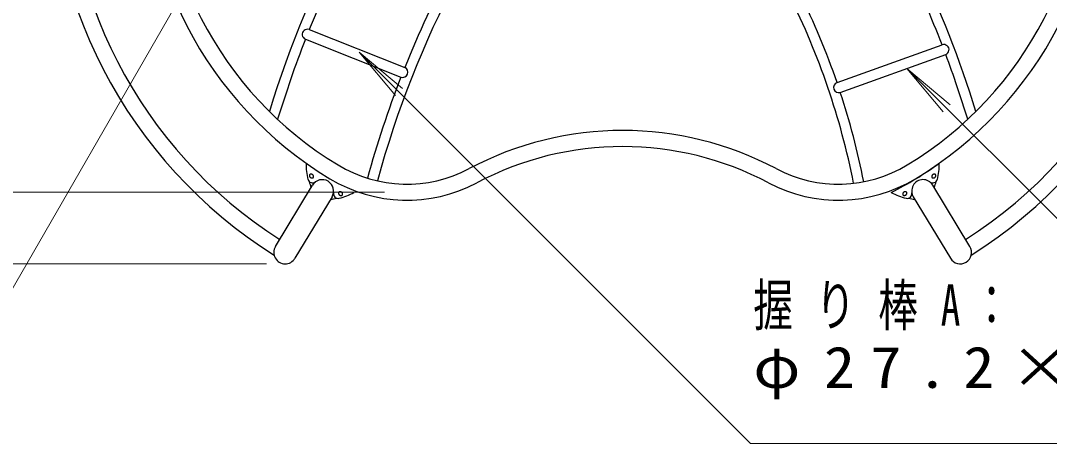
# Model space of a CAD drawing. Units: millimetres on the paper. Extents: x -385 to 0, y -33 to 267.
# Drawn here: x -345.3 to -290.6, y 182.8 to 205.6 of the extents above; entities that cross this region are included whole.
import ezdxf

# ---------------------------------------------------------------- set-up
doc = ezdxf.new("R2010")
doc.units = ezdxf.units.MM
doc.layers.add('LY_1', color=7, linetype='Continuous', lineweight=25)
doc.styles.add('ＭＳ ゴシック', font='')
doc.styles.get('ＭＳ ゴシック').set_extended_font_data('MS Gothic')

msp = doc.modelspace()

# ---------------------------------------------------------------- linework, layer by layer
at = {"layer": 'LY_1', "lineweight": 13}
for p, q in [((-350.65, 182.791), (-334.124, 211.415)), ((-327.268, 203.937), (-325.34, 201.639)), ((-327.268, 203.937), (-324.97, 202.009)), ((-306.489, 183.158), (-327.268, 203.937)), ((-298.17, 203.068), (-296.242, 200.769)), ((-298.17, 203.068), (-295.872, 201.139)), ((-285.866, 190.764), (-298.17, 203.068)), ((-325.913, 196.496), (-354.808, 196.496)), ((-332.196, 192.695), (-361.808, 192.695)), ((-306.489, 183.158), (-279.332, 183.158))]:
    msp.add_line(p, q, dxfattribs=at)
at = {"layer": 'LY_1'}
for p, q in [((-329.919, 205.126), (-324.847, 203.116)), ((-330.119, 204.62), (-325.047, 202.611)), ((-301.884, 202.312), (-296.305, 204.315)), ((-301.711, 201.796), (-296.112, 203.806)), ((-331.714, 193.612), (-329.746, 196.87)), ((-294.829, 193.612), (-296.797, 196.87)), ((-328.71, 196.245), (-330.678, 192.987)), ((-297.833, 196.245), (-295.865, 192.987))]:
    msp.add_line(p, q, dxfattribs=at)
for points in [[(-329.696, 197.292), (-329.692, 197.299), (-329.69, 197.306), (-329.687, 197.314), (-329.686, 197.322), (-329.686, 197.331), (-329.686, 197.339), (-329.688, 197.348), (-329.69, 197.357), (-329.693, 197.365), (-329.697, 197.374), (-329.701, 197.382), (-329.706, 197.391), (-329.712, 197.399), (-329.719, 197.406), (-329.726, 197.414), (-329.734, 197.42), (-329.743, 197.427), (-329.751, 197.432), (-329.761, 197.437), (-329.77, 197.442), (-329.78, 197.446), (-329.789, 197.449), (-329.799, 197.451), (-329.809, 197.453), (-329.819, 197.454), (-329.829, 197.454), (-329.838, 197.453), (-329.847, 197.452), (-329.856, 197.45), (-329.864, 197.447), (-329.872, 197.443), (-329.879, 197.439), (-329.886, 197.434), (-329.892, 197.428), (-329.897, 197.422), (-329.902, 197.416), (-329.905, 197.409), (-329.908, 197.401), (-329.91, 197.393), (-329.912, 197.385), (-329.912, 197.377), (-329.912, 197.368), (-329.91, 197.359), (-329.908, 197.351), (-329.905, 197.342), (-329.901, 197.333), (-329.897, 197.325), (-329.891, 197.316), (-329.885, 197.309), (-329.879, 197.301), (-329.871, 197.294), (-329.864, 197.287), (-329.855, 197.281), (-329.846, 197.275), (-329.837, 197.27), (-329.828, 197.265), (-329.818, 197.262), (-329.808, 197.258), (-329.799, 197.256), (-329.789, 197.254), (-329.779, 197.254), (-329.769, 197.253), (-329.76, 197.254), (-329.751, 197.255), (-329.742, 197.258), (-329.734, 197.261), (-329.726, 197.264), (-329.719, 197.268), (-329.712, 197.273), (-329.706, 197.279), (-329.701, 197.285)], [(-296.641, 197.416), (-296.646, 197.422), (-296.651, 197.428), (-296.657, 197.434), (-296.664, 197.439), (-296.671, 197.443), (-296.679, 197.447), (-296.687, 197.45), (-296.696, 197.452), (-296.705, 197.453), (-296.714, 197.454), (-296.724, 197.454), (-296.734, 197.453), (-296.744, 197.451), (-296.754, 197.449), (-296.763, 197.446), (-296.773, 197.442), (-296.782, 197.437), (-296.792, 197.432), (-296.8, 197.427), (-296.809, 197.42), (-296.817, 197.414), (-296.824, 197.406), (-296.831, 197.399), (-296.837, 197.391), (-296.842, 197.382), (-296.847, 197.374), (-296.85, 197.365), (-296.853, 197.357), (-296.855, 197.348), (-296.857, 197.339), (-296.857, 197.331), (-296.857, 197.322), (-296.856, 197.314), (-296.853, 197.306), (-296.851, 197.299), (-296.847, 197.292), (-296.842, 197.285), (-296.837, 197.279), (-296.831, 197.273), (-296.824, 197.268), (-296.817, 197.264), (-296.809, 197.261), (-296.801, 197.258), (-296.792, 197.255), (-296.783, 197.254), (-296.774, 197.253), (-296.764, 197.254), (-296.754, 197.254), (-296.744, 197.256), (-296.735, 197.258), (-296.725, 197.262), (-296.715, 197.265), (-296.706, 197.27), (-296.697, 197.275), (-296.688, 197.281), (-296.679, 197.287), (-296.672, 197.294), (-296.664, 197.301), (-296.658, 197.309), (-296.652, 197.316), (-296.646, 197.325), (-296.642, 197.333), (-296.638, 197.342), (-296.635, 197.351), (-296.633, 197.359), (-296.631, 197.368), (-296.631, 197.377), (-296.631, 197.385), (-296.633, 197.393), (-296.635, 197.401), (-296.638, 197.409)], [(-328.155, 196.361), (-328.152, 196.368), (-328.149, 196.376), (-328.147, 196.383), (-328.145, 196.392), (-328.145, 196.4), (-328.145, 196.409), (-328.147, 196.417), (-328.149, 196.426), (-328.152, 196.435), (-328.156, 196.443), (-328.16, 196.452), (-328.166, 196.46), (-328.172, 196.468), (-328.178, 196.476), (-328.186, 196.483), (-328.193, 196.49), (-328.202, 196.496), (-328.211, 196.502), (-328.22, 196.507), (-328.229, 196.511), (-328.239, 196.515), (-328.249, 196.518), (-328.258, 196.521), (-328.268, 196.522), (-328.278, 196.523), (-328.288, 196.523), (-328.297, 196.523), (-328.306, 196.521), (-328.315, 196.519), (-328.323, 196.516), (-328.331, 196.513), (-328.338, 196.508), (-328.345, 196.503), (-328.351, 196.498), (-328.356, 196.492), (-328.361, 196.485), (-328.365, 196.478), (-328.368, 196.47), (-328.37, 196.463), (-328.371, 196.454), (-328.371, 196.446), (-328.371, 196.437), (-328.37, 196.429), (-328.367, 196.42), (-328.364, 196.411), (-328.361, 196.403), (-328.356, 196.394), (-328.351, 196.386), (-328.345, 196.378), (-328.338, 196.37), (-328.331, 196.363), (-328.323, 196.356), (-328.314, 196.35), (-328.306, 196.344), (-328.297, 196.339), (-328.287, 196.335), (-328.277, 196.331), (-328.268, 196.328), (-328.258, 196.326), (-328.248, 196.324), (-328.238, 196.323), (-328.229, 196.323), (-328.219, 196.324), (-328.21, 196.325), (-328.201, 196.327), (-328.193, 196.33), (-328.185, 196.334), (-328.178, 196.338), (-328.171, 196.343), (-328.165, 196.348), (-328.16, 196.354)], [(-298.182, 196.485), (-298.187, 196.492), (-298.192, 196.498), (-298.198, 196.503), (-298.205, 196.508), (-298.212, 196.513), (-298.22, 196.516), (-298.228, 196.519), (-298.237, 196.521), (-298.246, 196.523), (-298.255, 196.523), (-298.265, 196.523), (-298.275, 196.522), (-298.285, 196.521), (-298.294, 196.518), (-298.304, 196.515), (-298.314, 196.511), (-298.323, 196.507), (-298.332, 196.502), (-298.341, 196.496), (-298.35, 196.49), (-298.357, 196.483), (-298.365, 196.476), (-298.371, 196.468), (-298.377, 196.46), (-298.383, 196.452), (-298.387, 196.443), (-298.391, 196.435), (-298.394, 196.426), (-298.396, 196.417), (-298.398, 196.409), (-298.398, 196.4), (-298.398, 196.392), (-298.396, 196.383), (-298.394, 196.376), (-298.391, 196.368), (-298.388, 196.361), (-298.383, 196.354), (-298.378, 196.348), (-298.372, 196.343), (-298.365, 196.338), (-298.358, 196.334), (-298.35, 196.33), (-298.342, 196.327), (-298.333, 196.325), (-298.324, 196.324), (-298.315, 196.323), (-298.305, 196.323), (-298.295, 196.324), (-298.285, 196.326), (-298.275, 196.328), (-298.266, 196.331), (-298.256, 196.335), (-298.246, 196.339), (-298.237, 196.344), (-298.229, 196.35), (-298.22, 196.356), (-298.212, 196.363), (-298.205, 196.37), (-298.198, 196.378), (-298.192, 196.386), (-298.187, 196.394), (-298.182, 196.403), (-298.179, 196.411), (-298.176, 196.42), (-298.173, 196.429), (-298.172, 196.437), (-298.172, 196.446), (-298.172, 196.454), (-298.173, 196.463), (-298.175, 196.47), (-298.178, 196.478)]]:
    msp.add_lwpolyline(points, close=True, dxfattribs=at)
for centre, radius, start, end in [((-274.489, 182.878), 60.272, 121.26449, 162.7139), ((-318.272, 214.7), 20.427, 112.6199, 238.8704), ((-308.272, 214.7), 20.427, 301.1296, 67.3801), ((-318.272, 214.7), 19.573, 112.6199, 238.8704), ((-308.272, 214.7), 19.573, 301.1296, 67.3801), ((-274.489, 182.878), 53.728, 115.7657, 164.6478), ((-318.272, 214.7), 25.427, 176.7191, 237.8964), ((-318.272, 214.7), 24.573, 177.1559, 237.4596), ((-308.272, 214.7), 24.573, 302.5404, 2.8441), ((-308.272, 214.7), 25.427, 302.1036, 3.2809), ((-274.489, 182.878), 59.728, 151.85279, 158.13095), ((-352.054, 182.878), 60.272, 17.2861, 25.46284), ((-274.489, 182.878), 54.272, 151.879, 158.1047), ((-352.054, 182.878), 59.728, 21.03374, 25.51817), ((-339.963, 189.204), 39.728, 11.2773, 26.4925), ((-339.963, 189.204), 40.272, 18.995, 26.2838), ((-330.02, 204.873), 0.272, 68.2616, 248.5222), ((-274.489, 182.878), 59.728, 158.65279, 162.97464), ((-296.208, 204.061), 0.272, 290.6515, 110.8941), ((-352.054, 182.878), 59.728, 17.02537, 20.51181), ((-324.947, 202.864), 0.272, 248.5356, 68.2481), ((-274.489, 182.878), 54.272, 158.679, 164.6514), ((-301.796, 202.054), 0.272, 108.8133, 288.4026), ((-339.963, 189.204), 40.272, 11.2432, 18.2209), ((-313.272, 182.346), 17.427, 62.1055, 117.8945), ((-313.272, 182.346), 16.573, 62.1055, 117.8945), ((-327.406, 197.88), 2.675, 177.0579, 195.3015), ((-324.734, 204), 7.073, 238.8704, 297.8945), ((-301.809, 204), 7.073, 242.1055, 301.1296), ((-308.272, 214.7), 20.437, 296.9742, 305.285), ((-299.137, 197.88), 2.675, 344.6985, 2.9421), ((-329.744, 197.24), 0.25, 195.3015, 307.1084), ((-325.223, 198.292), 4.857, 194.65, 198.6469), ((-329.228, 196.558), 0.605, 328.8704, 148.8704), ((-324.734, 204), 7.927, 238.8704, 297.8945), ((-301.809, 204), 7.927, 242.1055, 301.1296), ((-297.315, 196.558), 0.605, 31.1296, 211.1296), ((-296.799, 197.24), 0.25, 232.8916, 344.6985), ((-301.32, 198.292), 4.857, 341.3531, 345.35), ((-328.384, 196.418), 0.25, 170.6324, 282.4392), ((-328.907, 198.786), 2.675, 282.4392, 300.6828), ((-297.636, 198.786), 2.675, 239.3172, 257.5608), ((-298.159, 196.418), 0.25, 257.5608, 9.3676), ((-329.557, 200.91), 4.857, 279.0939, 283.0908), ((-296.986, 200.91), 4.857, 256.9092, 260.9061), ((-331.196, 193.3), 0.605, 148.8704, 328.8704), ((-295.347, 193.3), 0.605, 211.1296, 31.1296)]:
    msp.add_arc(centre, radius, start, end, dxfattribs=at)

# ---------------------------------------------------------------- texts
at = {"layer": 'LY_1', "char_height": 2.199, "attachment_point": 1, "style": 'ＭＳ ゴシック'}
for s, insert in [('\\T1.58;\\W0.7;握り棒A：', (-306.332, 191.608)), ('\\T1.5;\\W1.1;φ27.2×2.8', (-306.332, 188.308))]:
    msp.add_mtext(s, dxfattribs=dict(at, insert=insert))

doc.saveas('drawing.dxf')
